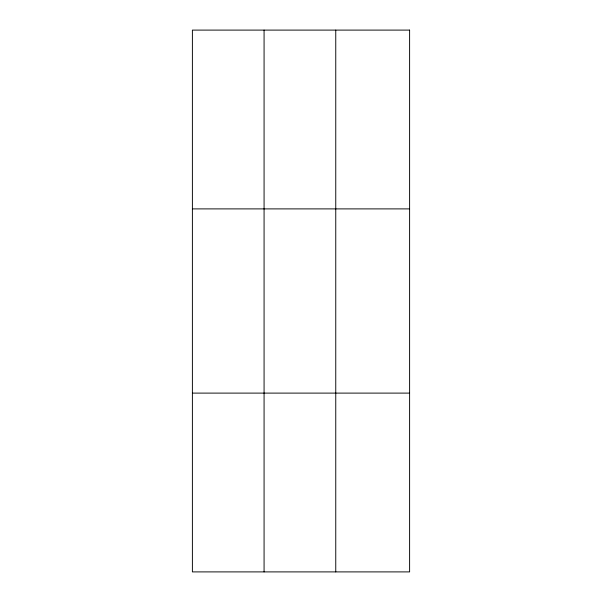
<?xml version="1.0" encoding="UTF-8"?>
<svg xmlns="http://www.w3.org/2000/svg" width="602" height="602" viewBox="0 0 602 602"><rect width="100%" height="100%" fill="white"/><g stroke="black" fill="none" stroke-linecap="round" stroke-linejoin="round"><path stroke-width="0.9" d="M264.075 571.9L264.075 30.1M335.758 571.9L335.758 30.1M192.392 208.894L409.608 208.894M192.392 393.106L409.608 393.106M409.608 30.1L409.608 571.9L192.392 571.9L192.392 30.1L409.608 30.1"/></g></svg>
